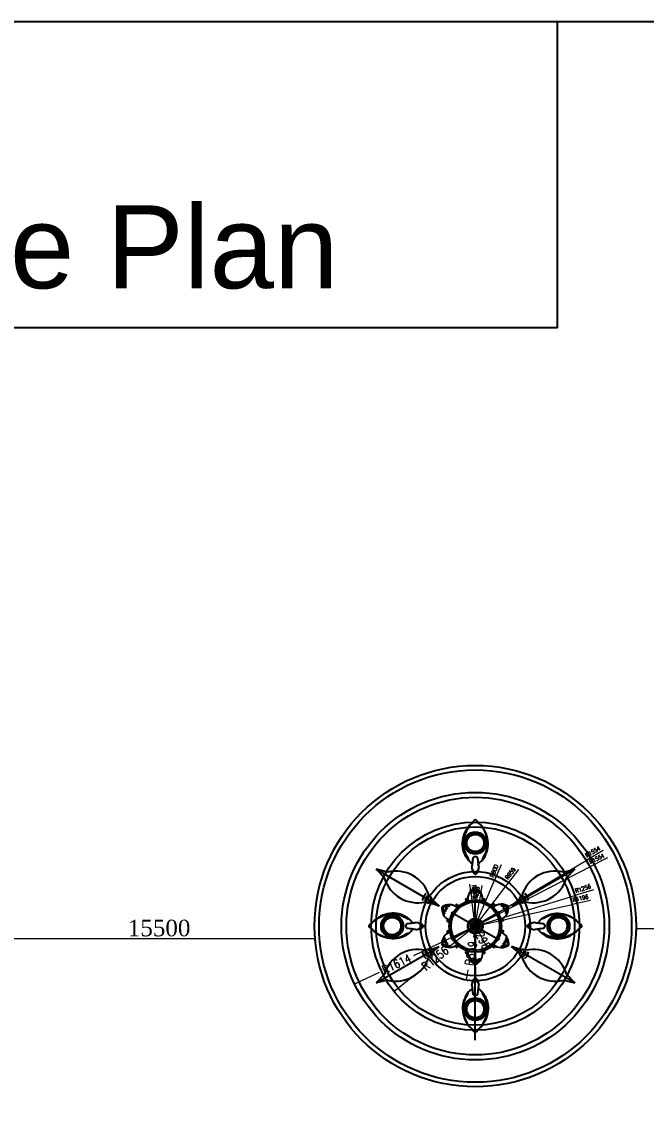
# Model space of a CAD drawing. Header units: millimetres. Extents: x -73920 to 111210, y -48963 to 87920.
# Drawn here: x 59141 to 66673, y -39459 to -26457 of the extents above; entities that cross this region are included whole.
import ezdxf
from ezdxf.lldxf.tags import DXFTag

# ---------------------------------------------------------------- set-up
doc = ezdxf.new("R2010")
doc.units = ezdxf.units.MM
doc.header["$LTSCALE"] = 100
doc.header["$MEASUREMENT"] = 0
doc.linetypes.add('DOT2', pattern=[0.125, 0, -0.125])
doc.layers.add('9-TEXT', color=7, linetype='Continuous', lineweight=13)
doc.layers.add('A-DIM', color=76, linetype='Continuous', lineweight=0)
for name, color, linetype in [('A-HATCH', 251, 'Continuous'), ('boiler', 255, 'Continuous'), ('LANDSCAPE', 41, 'Continuous'), ('water', 150, 'DOT2')]:
    doc.layers.add(name, color=color, linetype=linetype)
doc.styles.add('50', font='arial.ttf', dxfattribs={"height": 150})
doc.styles.add('BOLDTEXT4', font='times.ttf')
doc.styles.add('DIM25', font='simplex.shx', dxfattribs={"width": 0.85, "height": 50})
doc.styles.add('DIM50', font='simplex.shx', dxfattribs={"width": 0.85, "height": 100})
tags = doc.linetypes.add('DASHED2', pattern=[0.375, 0.25, -0.125]).pattern_tags.tags
tags[6:7] = [DXFTag(74, 4), DXFTag(75, 0), DXFTag(340, '0'), DXFTag(46, 1.0), DXFTag(50, 0.0), DXFTag(44, 0.0), DXFTag(45, 0.0)]
tags[4:5] = [DXFTag(74, 4), DXFTag(75, 0), DXFTag(340, '0'), DXFTag(46, 1.0), DXFTag(50, 0.0), DXFTag(44, 0.0), DXFTag(45, 0.0)]
doc.dimstyles.new('DIM25', dxfattribs={"dimtxt": 500, "dimasz": 1, "dimexe": 25, "dimexo": 20, "dimgap": 25, "dimtad": 1, "dimdec": 0, "dimzin": 0, "dimdsep": 46, "dimtxsty": 'DIM25', "dimblk": 'Tick', "dimcen": 0.09, "dimdle": 25, "dimclrd": 256, "dimclre": 256, "dimclrt": 1, "dimadec": 0, "dimazin": 0, "dimtfac": 1, "dimtdec": 0, "dimtix": 1, "dimtmove": 2, "dimatfit": 3, "dimldrblk": 'Tick', "dimfxl": 1, "dimtolj": 1, "dimtzin": 0, "dimlwd": 5, "dimarcsym": 0})
doc.dimstyles.new('DIM50', dxfattribs={"dimtxt": 50, "dimasz": 2, "dimexe": 25, "dimexo": 20, "dimgap": 50, "dimtad": 1, "dimdec": 0, "dimzin": 0, "dimdsep": 46, "dimtxsty": 'DIM50', "dimblk": 'Tick', "dimcen": 0.09, "dimdle": 25, "dimclrd": 256, "dimclre": 256, "dimclrt": 1, "dimadec": 0, "dimazin": 0, "dimtfac": 1, "dimtdec": 0, "dimtix": 1, "dimtmove": 2, "dimatfit": 3, "dimldrblk": 'Tick', "dimfxl": 1, "dimtolj": 1, "dimtzin": 0, "dimlwd": 5, "dimarcsym": 0})

# ---------------------------------------------------------------- blocks, each defined once
blk = doc.blocks.new('Tick')
at = {"const_width": 4}
blk.add_lwpolyline([(-7.1, -7.1), (7.1, 7.1)], dxfattribs=at)
blk = doc.blocks.new('*D530')
at = {"layer": 'A-DIM', "lineweight": 5, "transparency": 16777216}
for p, q in [((64633, -37358), (63866, -37726)), ((63158, -38066), (63455, -37924))]:
    blk.add_line(p, q, dxfattribs=at)
at = {"layer": 'DEFPOINTS', "color": 0, "lineweight": 25, "transparency": 16777216}
for p in [(64611, -37369), (63156, -38067)]:
    blk.add_point(p, dxfattribs=at)
at = {"layer": 'A-DIM', "lineweight": 5, "transparency": 16777216, "xscale": 2, "yscale": 2, "zscale": 2, "rotation": 205.6443982016762}
blk.add_blockref('Tick', (63156, -38067), dxfattribs=at)
at = {"layer": 'A-DIM', "color": 1, "transparency": 16777216, "insert": (63661, -37825), "char_height": 100, "attachment_point": 5, "rotation": 25.6444, "style": 'DIM50'}
blk.add_mtext('\\A1;R1614', dxfattribs=at)
blk = doc.blocks.new('*D531')
at = {"layer": 'A-DIM', "lineweight": 5, "transparency": 16777216}
for p, q in [((64630, -37353), (64308, -37612)), ((63634, -38154), (63946, -37903))]:
    blk.add_line(p, q, dxfattribs=at)
at = {"layer": 'DEFPOINTS', "color": 0, "lineweight": 25, "transparency": 16777216}
for p in [(64611, -37369), (63632, -38156)]:
    blk.add_point(p, dxfattribs=at)
at = {"layer": 'A-DIM', "lineweight": 5, "transparency": 16777216, "xscale": 2, "yscale": 2, "zscale": 2, "rotation": 218.7909745204218}
blk.add_blockref('Tick', (63632, -38156), dxfattribs=at)
at = {"layer": 'A-DIM', "color": 1, "transparency": 16777216, "insert": (64127, -37757), "char_height": 100, "attachment_point": 5, "rotation": 38.791, "style": 'DIM50'}
blk.add_mtext('\\A1;R1256', dxfattribs=at)
blk = doc.blocks.new('*D532')
at = {"layer": 'A-DIM', "lineweight": 5, "transparency": 16777216}
for p, q in [((64615, -37344), (64590, -37501)), ((64506, -38018), (64526, -37895))]:
    blk.add_line(p, q, dxfattribs=at)
at = {"layer": 'DEFPOINTS', "color": 0, "lineweight": 25, "transparency": 16777216}
for p in [(64611, -37369), (64505, -38020)]:
    blk.add_point(p, dxfattribs=at)
at = {"layer": 'A-DIM', "lineweight": 5, "transparency": 16777216, "xscale": 2, "yscale": 2, "zscale": 2, "rotation": 260.7859781665868}
blk.add_blockref('Tick', (64505, -38020), dxfattribs=at)
at = {"layer": 'A-DIM', "color": 1, "transparency": 16777216, "insert": (64558, -37698), "char_height": 100, "attachment_point": 5, "rotation": 80.786, "style": 'DIM50'}
blk.add_mtext('\\A1;R659', dxfattribs=at)
blk = doc.blocks.new('*D533')
at = {"layer": 'A-DIM', "lineweight": 5, "transparency": 16777216}
blk.add_line((64599, -37347), (64753, -37629), dxfattribs=at)
at = {"layer": 'DEFPOINTS', "color": 0, "lineweight": 25, "transparency": 16777216}
for p in [(64611, -37369), (64754, -37631)]:
    blk.add_point(p, dxfattribs=at)
at = {"layer": 'A-DIM', "lineweight": 5, "transparency": 16777216, "xscale": 2, "yscale": 2, "zscale": 2, "rotation": 298.5544709218599}
blk.add_blockref('Tick', (64754, -37631), dxfattribs=at)
at = {"layer": 'A-DIM', "color": 1, "transparency": 16777216, "insert": (64688, -37511), "char_height": 100, "attachment_point": 5, "rotation": 298.5545, "style": 'DIM50'}
blk.add_mtext('\\A1;R298', dxfattribs=at)
blk = doc.blocks.new('*D534')
at = {"layer": 'A-HATCH', "lineweight": 5, "transparency": 16777216}
for p, q in [((64610, -37350), (64609, -37350)), ((64612, -37350), (64613, -37350))]:
    blk.add_line(p, q, dxfattribs=at)
at = {"layer": 'A-HATCH', "lineweight": -2, "transparency": 16777216}
blk.add_line((64611, -37346), (64611, -37325), dxfattribs=at)
blk.add_line((64611, -37346), (64611, -37325), dxfattribs=at)
at = {"layer": 'DEFPOINTS', "color": 0, "lineweight": 25, "transparency": 16777216}
for p in [(64611, -37350), (64611, -37366), (64611, -37366)]:
    blk.add_point(p, dxfattribs=at)
at = {"layer": 'A-HATCH', "lineweight": 5, "transparency": 16777216}
blk.add_blockref('Tick', (64611, -37350), dxfattribs=at)
at = {"layer": 'A-HATCH', "lineweight": 5, "transparency": 16777216, "rotation": 180}
blk.add_blockref('Tick', (64611, -37350), dxfattribs=at)
at = {"layer": 'A-HATCH', "color": 1, "transparency": 16777216, "insert": (64611, -37300), "char_height": 50, "attachment_point": 5, "style": 'DIM25'}
blk.add_mtext('\\A1;0', dxfattribs=at)
blk = doc.blocks.new('*D535')
at = {"layer": 'DEFPOINTS', "color": 0, "linetype": 'ByBlock', "lineweight": 25, "transparency": 16777216}
for p in [(65011, -36845), (64611, -37369)]:
    blk.add_point(p, dxfattribs=at)
at = {"layer": 'water', "linetype": 'ByBlock', "lineweight": 5, "transparency": 16777216}
for p, q in [((65133, -36684), (65011, -36844)), ((64611, -37369), (65011, -36845))]:
    blk.add_line(p, q, dxfattribs=at)
at = {"layer": 'water', "linetype": 'ByBlock', "lineweight": 5, "transparency": 16777216, "rotation": 232.6674385913267}
blk.add_blockref('Tick', (65011, -36845), dxfattribs=at)
at = {"layer": 'water', "color": 1, "linetype": 'ByBlock', "lineweight": 25, "transparency": 16777216, "insert": (65033, -36733), "char_height": 50, "attachment_point": 5, "rotation": 52.6674, "style": 'DIM25'}
blk.add_mtext('\\A1;R659', dxfattribs=at)
blk = doc.blocks.new('*D536')
at = {"layer": 'DEFPOINTS', "color": 0, "linetype": 'ByBlock', "lineweight": 25, "transparency": 16777216}
for p in [(64843, -36816), (64611, -37369)]:
    blk.add_point(p, dxfattribs=at)
at = {"layer": 'water', "linetype": 'ByBlock', "lineweight": 5, "transparency": 16777216}
for p, q in [((64922, -36628), (64843, -36815)), ((64611, -37369), (64843, -36816))]:
    blk.add_line(p, q, dxfattribs=at)
at = {"layer": 'water', "linetype": 'ByBlock', "lineweight": 5, "transparency": 16777216, "rotation": 247.2335997851467}
blk.add_blockref('Tick', (64843, -36816), dxfattribs=at)
at = {"layer": 'water', "color": 1, "linetype": 'ByBlock', "lineweight": 25, "transparency": 16777216, "insert": (64837, -36702), "char_height": 50, "attachment_point": 5, "rotation": 67.2336, "style": 'DIM25'}
blk.add_mtext('\\A1;R600', dxfattribs=at)
blk = doc.blocks.new('*D537')
at = {"layer": 'DEFPOINTS', "color": 0, "linetype": 'ByBlock', "lineweight": 25, "transparency": 16777216}
for p in [(65778, -37107), (64611, -37369)]:
    blk.add_point(p, dxfattribs=at)
at = {"layer": 'water', "linetype": 'ByBlock', "lineweight": 5, "transparency": 16777216}
for p, q in [((64611, -37369), (65778, -37107)), ((65999, -37058), (65779, -37107))]:
    blk.add_line(p, q, dxfattribs=at)
at = {"layer": 'water', "linetype": 'ByBlock', "lineweight": 5, "transparency": 16777216, "rotation": 192.6403842449933}
blk.add_blockref('Tick', (65778, -37107), dxfattribs=at)
at = {"layer": 'water', "color": 1, "linetype": 'ByBlock', "lineweight": 25, "transparency": 16777216, "insert": (65878, -37033), "char_height": 50, "attachment_point": 5, "rotation": 12.6404, "style": 'DIM25'}
blk.add_mtext('\\A1;R1196', dxfattribs=at)
blk = doc.blocks.new('*D538')
at = {"layer": 'DEFPOINTS', "color": 0, "linetype": 'ByBlock', "lineweight": 25, "transparency": 16777216}
for p in [(65811, -36998), (64611, -37369)]:
    blk.add_point(p, dxfattribs=at)
at = {"layer": 'water', "linetype": 'ByBlock', "lineweight": 5, "transparency": 16777216}
for p, q in [((64611, -37369), (65811, -36998)), ((66034, -36929), (65812, -36998))]:
    blk.add_line(p, q, dxfattribs=at)
at = {"layer": 'water', "linetype": 'ByBlock', "lineweight": 5, "transparency": 16777216, "rotation": 197.1788434607126}
blk.add_blockref('Tick', (65811, -36998), dxfattribs=at)
at = {"layer": 'water', "color": 1, "linetype": 'ByBlock', "lineweight": 25, "transparency": 16777216, "insert": (65909, -36915), "char_height": 50, "attachment_point": 5, "rotation": 17.1788, "style": 'DIM25'}
blk.add_mtext('\\A1;R1256', dxfattribs=at)
blk = doc.blocks.new('*D539')
at = {"layer": 'DEFPOINTS', "color": 0, "linetype": 'ByBlock', "lineweight": 25, "transparency": 16777216}
for p in [(65991, -36655), (64611, -37369)]:
    blk.add_point(p, dxfattribs=at)
at = {"layer": 'water', "linetype": 'ByBlock', "lineweight": 5, "transparency": 16777216}
for p, q in [((64611, -37369), (65991, -36655)), ((66203, -36546), (65992, -36655))]:
    blk.add_line(p, q, dxfattribs=at)
at = {"layer": 'water', "linetype": 'ByBlock', "lineweight": 5, "transparency": 16777216, "rotation": 207.3355566518461}
blk.add_blockref('Tick', (65991, -36655), dxfattribs=at)
at = {"layer": 'water', "color": 1, "linetype": 'ByBlock', "lineweight": 25, "transparency": 16777216, "insert": (66075, -36556), "char_height": 50, "attachment_point": 5, "rotation": 27.3356, "style": 'DIM25'}
blk.add_mtext('\\A1;R1554', dxfattribs=at)
blk = doc.blocks.new('*D540')
at = {"layer": 'DEFPOINTS', "color": 0, "linetype": 'ByBlock', "lineweight": 25, "transparency": 16777216}
for p in [(65948, -36577), (64611, -37369)]:
    blk.add_point(p, dxfattribs=at)
at = {"layer": 'water', "linetype": 'ByBlock', "lineweight": 5, "transparency": 16777216}
for p, q in [((66153, -36456), (65949, -36577)), ((64611, -37369), (65948, -36577))]:
    blk.add_line(p, q, dxfattribs=at)
at = {"layer": 'water', "linetype": 'ByBlock', "lineweight": 5, "transparency": 16777216, "rotation": 210.6283565757751}
blk.add_blockref('Tick', (65948, -36577), dxfattribs=at)
at = {"layer": 'water', "color": 1, "linetype": 'ByBlock', "lineweight": 25, "transparency": 16777216, "insert": (66026, -36473), "char_height": 50, "attachment_point": 5, "rotation": 30.6284, "style": 'DIM25'}
blk.add_mtext('\\A1;R1554', dxfattribs=at)
blk = doc.blocks.new('*D541')
at = {"layer": 'DEFPOINTS', "color": 0, "linetype": 'ByBlock', "lineweight": 25, "transparency": 16777216}
for p in [(64657, -37079), (64611, -37368)]:
    blk.add_point(p, dxfattribs=at)
at = {"layer": 'water', "linetype": 'ByBlock', "lineweight": 5, "transparency": 16777216}
for p, q in [((64690, -36878), (64657, -37078)), ((64611, -37368), (64657, -37079))]:
    blk.add_line(p, q, dxfattribs=at)
at = {"layer": 'water', "linetype": 'ByBlock', "lineweight": 5, "transparency": 16777216, "rotation": 260.8528147953815}
blk.add_blockref('Tick', (64657, -37079), dxfattribs=at)
at = {"layer": 'water', "color": 1, "linetype": 'ByBlock', "lineweight": 25, "transparency": 16777216, "insert": (64624, -36970), "char_height": 50, "attachment_point": 5, "rotation": 80.8528, "style": 'DIM25'}
blk.add_mtext('\\A1;R293', dxfattribs=at)
blk = doc.blocks.new('*D542')
at = {"layer": 'DEFPOINTS', "color": 0, "linetype": 'ByBlock', "lineweight": 25, "transparency": 16777216}
for p in [(64567, -37057), (64611, -37369)]:
    blk.add_point(p, dxfattribs=at)
at = {"layer": 'water', "linetype": 'ByBlock', "lineweight": 5, "transparency": 16777216}
for p, q in [((64540, -36863), (64567, -37056)), ((64611, -37369), (64567, -37057))]:
    blk.add_line(p, q, dxfattribs=at)
at = {"layer": 'water', "linetype": 'ByBlock', "lineweight": 5, "transparency": 16777216, "rotation": 278.0254930584726}
blk.add_blockref('Tick', (64567, -37057), dxfattribs=at)
at = {"layer": 'water', "color": 1, "linetype": 'ByBlock', "lineweight": 25, "transparency": 16777216, "insert": (64603, -36952), "char_height": 50, "attachment_point": 5, "rotation": 278.0255, "style": 'DIM25'}
blk.add_mtext('\\A1;R315', dxfattribs=at)
blk = doc.blocks.new('*D611')
at = {"layer": '9-TEXT', "linetype": 'ByBlock', "lineweight": -2, "transparency": 16777216}
for p, q in [((58920, -37500), (58920, -37495)), ((62678, -37530), (62678, -37545))]:
    blk.add_line(p, q, dxfattribs=at)
at = {"layer": '9-TEXT', "linetype": 'ByBlock', "lineweight": 5, "transparency": 16777216}
blk.add_line((58921, -37520), (62677, -37520), dxfattribs=at)
at = {"layer": 'DEFPOINTS', "color": 0, "linetype": 'ByBlock', "lineweight": 25, "transparency": 16777216}
for p in [(58920, -37520), (62678, -37510), (62678, -37520)]:
    blk.add_point(p, dxfattribs=at)
at = {"layer": '9-TEXT', "linetype": 'ByBlock', "lineweight": 5, "transparency": 16777216, "rotation": 180}
blk.add_blockref('Tick', (58920, -37520), dxfattribs=at)
at = {"layer": '9-TEXT', "linetype": 'ByBlock', "lineweight": 5, "transparency": 16777216}
blk.add_blockref('Tick', (62678, -37520), dxfattribs=at)
at = {"layer": '9-TEXT', "color": 1, "linetype": 'ByBlock', "lineweight": 25, "transparency": 16777216, "insert": (60799, -37393), "char_height": 500, "attachment_point": 5, "style": 'BOLDTEXT4'}
blk.add_mtext('\\A1;{\\H0.4x;\\C7;15500}', dxfattribs=at)
blk = doc.blocks.new('*D612')
at = {"layer": 'boiler', "linetype": 'ByBlock', "lineweight": -2, "transparency": 16777216}
for p, q in [((66549, -37417), (66549, -37422)), ((67652, -37417), (67652, -37422))]:
    blk.add_line(p, q, dxfattribs=at)
at = {"layer": 'boiler', "linetype": 'ByBlock', "lineweight": 5, "transparency": 16777216}
blk.add_line((66550, -37397), (67651, -37397), dxfattribs=at)
at = {"layer": 'DEFPOINTS', "color": 0, "linetype": 'ByBlock', "lineweight": 25, "transparency": 16777216}
for p in [(66549, -37397), (67652, -37397), (67652, -37397)]:
    blk.add_point(p, dxfattribs=at)
at = {"layer": 'boiler', "linetype": 'ByBlock', "lineweight": 5, "transparency": 16777216, "rotation": 180}
blk.add_blockref('Tick', (66549, -37397), dxfattribs=at)
at = {"layer": 'boiler', "linetype": 'ByBlock', "lineweight": 5, "transparency": 16777216}
blk.add_blockref('Tick', (67652, -37397), dxfattribs=at)
at = {"layer": 'boiler', "color": 1, "linetype": 'ByBlock', "lineweight": 25, "transparency": 16777216, "insert": (67101, -37321), "char_height": 500, "attachment_point": 5, "style": 'BOLDTEXT4'}
blk.add_mtext('\\A1;{\\fTimes New Roman|b1|i0|c0|p18;\\H0.2x;\\C0;3000}', dxfattribs=at)

msp = doc.modelspace()

# ---------------------------------------------------------------- linework, layer by layer
at = {"layer": 'LANDSCAPE', "color": 2}
for points in [[(64541.55212689, -36152.42896927, -0.0201695103), (64571.57023293, -36126.23965935, -0.1219330854), (64611.02947609, -36082.95162007, -0.1219330854), (64650.48871925, -36126.23965935, -0.0201695103), (64680.50682529, -36152.42896927)], [(64576.43545283, -36625.61024519, -0.0395976592), (64566.78513516, -36611.45842419, 0.0811891049), (64549.51746583, -36592.08593836, -0.0685083897), (64523.99451318, -36569.75415538)], [(64645.62349935, -36625.61024519, 0.0395976592), (64655.27381702, -36611.45842419, -0.0811891049), (64672.54148635, -36592.08593836, 0.0685083897), (64698.064439, -36569.75415538)], [(64644.81380829, -36687.99473073, -0.185126871), (64637.19844577, -36713.68861284, 0.0035752934), (64618.4751789, -36740.10008424, -0.2144218854), (64611.02947609, -36745.20570609, -0.2144218854), (64603.58377328, -36740.10008424, 0.0035752934), (64584.86050641, -36713.68861284, -0.185126871), (64577.24514389, -36687.99473073, -5.4017009762)], [(63395.33372563, -37298.16937331, 0.0201695103), (63369.14441571, -37328.18747935, 0.1219330854), (63325.85637643, -37367.64672251, 0.1219330854), (63369.14441571, -37407.10596567, 0.0201695103), (63395.33372563, -37437.1240717)], [(63868.51500155, -37333.05269925, 0.0395976592), (63854.36318055, -37323.40238158, -0.0811891049), (63834.99069472, -37306.13471225, 0.0685083897), (63812.65891174, -37280.6117596)], [(65353.72905488, -37333.05269925, -0.0395976592), (65367.88087588, -37323.40238158, 0.0811891049), (65387.25336171, -37306.13471224, -0.0685083897), (65409.58514469, -37280.6117596)], [(65826.91033081, -37437.1240717, 0.0201695103), (65853.09964072, -37407.10596567, 0.1219330854), (65896.38768, -37367.64672251, 0.1219330854), (65853.09964072, -37328.18747935, 0.0201695103), (65826.91033081, -37298.16937331)], [(63868.51500155, -37402.24074576, -0.0395976592), (63854.36318055, -37411.89106344, 0.0811891049), (63834.99069472, -37429.15873277, -0.0685083897), (63812.65891174, -37454.68168541)], [(63930.89948709, -37401.43105471, 0.185126871), (63956.5933692, -37393.81569218, -0.0035752934), (63983.0048406, -37375.09242532, 0.2144218854), (63988.11046245, -37367.64672251, 0.2144218854), (63983.0048406, -37360.2010197, -0.0035752934), (63956.5933692, -37341.47775283, 0.185126871), (63930.89948709, -37333.8623903, 5.4017009762)], [(65291.34456934, -37333.8623903, 0.185126871), (65265.65068723, -37341.47775283, -0.0035752934), (65239.23921584, -37360.2010197, 0.2144218854), (65234.13359398, -37367.64672251, 0.2144218854), (65239.23921584, -37375.09242532, -0.0035752934), (65265.65068723, -37393.81569218, 0.185126871), (65291.34456934, -37401.43105471, 5.4017009762)], [(65353.72905488, -37402.24074576, 0.0395976592), (65367.88087588, -37411.89106344, -0.0811891049), (65387.25336171, -37429.15873277, 0.0685083897), (65409.58514469, -37454.68168541)], [(64577.24514389, -38048.43981298, -0.185126871), (64584.86050641, -38022.74593087, 0.0035752934), (64603.58377328, -37996.33445947, -0.2144218854), (64611.02947609, -37991.22883762, -0.2144218854), (64618.4751789, -37996.33445947, 0.0035752934), (64637.19844576, -38022.74593087, -0.185126871), (64644.81380829, -38048.43981298, -5.4017009762)], [(64576.43545283, -38110.82429852, 0.0395976592), (64566.78513516, -38124.97611952, -0.0811891049), (64549.51746583, -38144.34860535, 0.0685083897), (64523.99451318, -38166.68038833)], [(64645.62349935, -38110.82429852, -0.0395976592), (64655.27381702, -38124.97611952, 0.0811891049), (64672.54148635, -38144.34860535, -0.0685083897), (64698.064439, -38166.68038833)], [(64680.50682529, -38584.00557444, -0.0201695103), (64650.48871925, -38610.19488436, -0.1219330854), (64611.02947609, -38653.48292364, -0.1219330854), (64571.57023293, -38610.19488436, -0.0201695103), (64541.55212689, -38584.00557444)]]:
    msp.add_lwpolyline(points, format="xyb", dxfattribs=at)
for points in [[(64521.05767356, -36546.81496226, -0.3000973777), (64523.99451318, -36569.75415538, -0.1714828018), (64457.06410155, -36365.94582295, -0.167497846), (64541.55212689, -36152.42896927, 0.1393807645), (64465.77959876, -36365.94582295, 0.1371064545)], [(64701.00127862, -36546.81496226, 0.3000973777), (64698.064439, -36569.75415538, 0.1714828018), (64764.99485063, -36365.94582295, 0.167497846), (64680.50682529, -36152.42896927, -0.1393807645), (64756.27935342, -36365.94582295, -0.1371064545)], [(64570.07433997, -36654.19398616, -0.1275619677), (64575.2363734, -36634.28979127, 0.0149059097), (64584.18464907, -36553.78336896, -1), (64637.87430311, -36553.78336896, 0.0149059097), (64646.82257878, -36634.28979127, -0.1275619677), (64651.98461221, -36654.19398616, -0.1899156137), (64633.73539091, -36704.74237996, -0.1942838663), (64611.02947609, -36716.04481484, -0.1942838663), (64588.32356127, -36704.74237996, -0.1899156137)], [(63789.71971862, -37277.67491998, 0.3000973777), (63812.65891174, -37280.6117596, 0.1714828018), (63608.85057931, -37213.68134796, 0.167497846), (63395.33372563, -37298.16937331, -0.1393807645), (63608.85057931, -37222.39684518, -0.1371064545)], [(65432.52433781, -37277.67491998, -0.3000973777), (65409.5851447, -37280.6117596, -0.1714828018), (65613.39347712, -37213.68134796, -0.167497846), (65826.91033081, -37298.16937331, 0.1393807645), (65613.39347712, -37222.39684518, 0.1371064545)], [(63789.71971862, -37457.61852503, -0.3000973777), (63812.65891174, -37454.68168541, -0.1714828018), (63608.85057931, -37521.61209705, -0.167497846), (63395.33372563, -37437.1240717, 0.1393807645), (63608.85057931, -37512.89659983, 0.1371064545)], [(63897.09874252, -37326.69158639, 0.1275619677), (63877.19454764, -37331.85361982, -0.0149059097), (63796.68812532, -37340.80189549, 1), (63796.68812532, -37394.49154953, -0.0149059097), (63877.19454764, -37403.4398252, 0.1275619677), (63897.09874252, -37408.60185862, 0.1899156137), (63947.64713632, -37390.35263733, 0.1942838663), (63958.9495712, -37367.64672251, 0.1942838663), (63947.64713632, -37344.94080769, 0.1899156137)], [(65325.14531392, -37408.60185862, 0.1275619677), (65345.0495088, -37403.4398252, -0.0149059097), (65425.55593111, -37394.49154953, 1), (65425.55593111, -37340.80189549, -0.0149059097), (65345.0495088, -37331.85361981, 0.1275619677), (65325.14531392, -37326.69158639, 0.1899156137), (65274.59692012, -37344.94080769, 0.1942838663), (65263.29448523, -37367.64672251, 0.1942838663), (65274.59692012, -37390.35263733, 0.1899156137)], [(65432.52433781, -37457.61852503, 0.3000973777), (65409.5851447, -37454.68168541, 0.1714828018), (65613.39347712, -37521.61209705, 0.167497846), (65826.91033081, -37437.1240717, -0.1393807645), (65613.39347712, -37512.89659983, -0.1371064545)], [(64651.98461221, -38082.24055755, -0.1275619677), (64646.82257878, -38102.14475244, 0.0149059097), (64637.87430311, -38182.65117475, -1), (64584.18464907, -38182.65117475, 0.0149059097), (64575.2363734, -38102.14475244, -0.1275619677), (64570.07433997, -38082.24055755, -0.1899156137), (64588.32356127, -38031.69216375, -0.1942838663), (64611.02947609, -38020.38972887, -0.1942838663), (64633.73539091, -38031.69216375, -0.1899156137)], [(64521.05767356, -38189.61958145, 0.3000973777), (64523.99451318, -38166.68038833, 0.1714828018), (64457.06410155, -38370.48872076, 0.167497846), (64541.55212689, -38584.00557444, -0.1393807645), (64465.77959876, -38370.48872076, -0.1371064545)], [(64701.00127862, -38189.61958145, -0.3000973777), (64698.064439, -38166.68038833, -0.1714828018), (64764.99485063, -38370.48872076, -0.167497846), (64680.50682529, -38584.00557444, 0.1393807645), (64756.27935342, -38370.48872076, 0.1371064545)]]:
    msp.add_lwpolyline(points, format="xyb", close=True, dxfattribs=at)
for centre, radius in [((64610.93535878, -37368.79746998), 1938.17489926), ((64610.93533015, -37368.26148113), 1883.97121402), ((64610.93535878, -37368.79746998), 1613.73695323), ((64610.93535878, -37368.79746998), 1554.08178208), ((64610.93607587, -37368.79878771), 1255.80592631), ((64610.93607587, -37368.79878771), 1196.15075516), ((64611.02947609, -36365.94582295), 134.2241351), ((64611.02947609, -36365.94582295), 119.31034231), ((64611.02947609, -36365.94582295), 104.39654952), ((64601.14378529, -36720.86618205), 2.13760804), ((64620.91516689, -36720.86618205), 2.13760804), ((63608.85057931, -37367.64672251), 134.2241351), ((63608.85057931, -37367.64672251), 119.31034231), ((63608.85057931, -37367.64672251), 104.39654952), ((65613.39347712, -37367.64672251), 134.2241351), ((65613.39347712, -37367.64672251), 119.31034231), ((65613.39347712, -37367.64672251), 104.39654952), ((63963.77093841, -37357.76103171), 2.13760804), ((63963.77093841, -37377.53241331), 2.13760804), ((64610.93535878, -37368.79746998), 21.76493011), ((65258.47311802, -37357.76103171), 2.13760804), ((65258.47311802, -37377.5324133), 2.13760804), ((64601.14378529, -38015.56836166), 2.13760804), ((64620.91516689, -38015.56836166), 2.13760804), ((64611.02947609, -38370.48872076), 134.2241351), ((64611.02947609, -38370.48872076), 119.31034231), ((64611.02947609, -38370.48872076), 104.39654952)]:
    msp.add_circle(centre, radius, dxfattribs=at)
at = {"layer": 'water', "color": 0, "linetype": 'ByBlock', "lineweight": 25}
for q in [(65601.09219612, -26457.48025267), (51724.39125738, -30149.96655851)]:
    msp.add_line((65601.09219612, -30149.96655851), q, dxfattribs=at)
at = {"layer": 'water', "color": 2, "linetype": 'ByBlock', "lineweight": 25}
for p, q in [((63550.95271631, -36715.9068381), (63414.14860859, -36682.37784864)), ((63511.58761908, -36784.08918654), (63414.14860859, -36682.37784864)), ((63414.14860859, -36682.37784864), (64176.22092985, -37122.36050846)), ((65810.11014665, -36682.37784864), (65048.0378254, -37122.36050846)), ((65673.30603894, -36715.9068381), (65810.11014665, -36682.37784864)), ((65712.67113617, -36784.08918654), (65810.11014665, -36682.37784864)), ((64085.64907579, -37044.37614718), (64067.26341528, -37059.56256846)), ((64085.64907579, -37044.37614718), (64176.22092985, -37122.36050846)), ((65138.60967946, -37044.37614718), (65048.0378254, -37122.36050846)), ((65138.60967946, -37044.37614718), (65156.99533996, -37059.56256846)), ((64067.26341528, -37059.56256846), (64063.39856485, -37082.91516262)), ((64063.39856485, -37082.91516262), (64176.22092985, -37122.36050846)), ((65160.8601904, -37082.91516262), (65048.0378254, -37122.36050846)), ((65156.99533996, -37059.56256846), (65160.8601904, -37082.91516262)), ((64610.93533015, -38745.43521171), (64610.93533015, -37368.26148113)), ((63414.14860859, -38054.47007586), (64176.22092985, -37614.48741604)), ((64063.39856485, -37653.93276188), (64176.22092985, -37614.48741604)), ((64067.26341528, -37677.28535604), (64063.39856485, -37653.93276188)), ((64085.64907579, -37692.47177732), (64067.26341528, -37677.28535604)), ((64085.64907579, -37692.47177732), (64176.22092985, -37614.48741604)), ((65138.60967946, -37692.47177732), (65048.0378254, -37614.48741604)), ((65160.8601904, -37653.93276188), (65048.0378254, -37614.48741604)), ((65810.11014665, -38054.47007586), (65048.0378254, -37614.48741604)), ((65138.60967946, -37692.47177732), (65156.99533996, -37677.28535604)), ((65156.99533996, -37677.28535604), (65160.8601904, -37653.93276188)), ((63511.58761908, -37952.75873796), (63414.14860859, -38054.47007586)), ((64610.93533015, -37865.46989207), (64610.93533015, -38050.44642571)), ((65712.67113617, -37952.75873796), (65810.11014665, -38054.47007586)), ((63550.95271631, -38020.9410864), (63414.14860859, -38054.47007586)), ((65673.30603894, -38020.9410864), (65810.11014665, -38054.47007586))]:
    msp.add_line(p, q, dxfattribs=at)
at = {"layer": 'water', "color": 2, "linetype": 'ByBlock'}
for p, q in [((64494.35449843, -37043.65269093), (64499.75637279, -37073.46032466)), ((64518.86263717, -37039.25202329), (64497.6969355, -37039.42335974)), ((64608.75422787, -37036.19145696), (64606.28065016, -37036.21148058)), ((64606.28065016, -37036.21148058), (64607.24401162, -37052.48604958)), ((64608.75422787, -37036.19145696), (64611.22780558, -37036.17143334)), ((64611.22780558, -37036.17143334), (64610.52803851, -37052.45946537)), ((64698.68358566, -37037.79637196), (64719.84928733, -37037.62503551)), ((64723.2597548, -37041.79970192), (64718.34114257, -37071.69088003)), ((64368.66950053, -37128.87938717), (64379.07181231, -37110.44550009)), ((64384.39089326, -37109.56999695), (64407.8515905, -37128.73431172)), ((64610.93699243, -37367.26477528), (64610.93533015, -37074.24704516)), ((64832.36470666, -37105.16172217), (64809.28568799, -37124.78400982)), ((64848.46304525, -37124.15799115), (64837.69998663, -37105.93238135)), ((64280.29286176, -37285.49120715), (64269.89054999, -37303.92509423)), ((64271.89077955, -37308.93091181), (64300.42368846, -37319.10678446)), ((64322.44952263, -37206.03882462), (64321.23383288, -37208.19314263)), ((64321.23383288, -37208.19314263), (64335.82242772, -37215.47068082)), ((64322.44952263, -37206.03882462), (64323.66521238, -37203.88450662)), ((64323.66521238, -37203.88450662), (64337.43642909, -37212.61051669)), ((64610.93533015, -37368.79764643), (64356.39453706, -37224.62315469)), ((64610.93469442, -37368.79800397), (64862.73839353, -37219.57160996)), ((64894.93464723, -37198.26294445), (64881.33781686, -37207.25826909)), ((64897.45034572, -37202.52289887), (64883.00779097, -37210.08611734)), ((64896.19249648, -37200.39292166), (64894.93464723, -37198.26294445)), ((64896.19249648, -37200.39292166), (64897.45034572, -37202.52289887)), ((64948.7662666, -37302.27013601), (64920.43913455, -37313.00553842)), ((64939.9045405, -37279.00031541), (64950.66759912, -37297.22592521)), ((64283.87824173, -37449.05630964), (64273.47592995, -37430.62242256)), ((64275.47615951, -37425.61660498), (64304.00906843, -37415.44073233)), ((64610.93533015, -37368.79764643), (64355.22713199, -37512.60637656)), ((64610.93469442, -37368.79800397), (64864.1740803, -37512.4702425)), ((64610.93533015, -37367.26493815), (64610.93533015, -37832.46804269)), ((64610.93533015, -37367.26493815), (64610.93533015, -37832.46804269)), ((64949.38945958, -37428.93233795), (64920.95806262, -37418.4761942)), ((64940.7571375, -37452.28823133), (64951.34033507, -37433.95759543)), ((64324.81921285, -37526.35437416), (64339.40780768, -37519.07683597)), ((64326.03490259, -37528.50869217), (64324.81921285, -37526.35437416)), ((64326.03490259, -37528.50869217), (64327.25059234, -37530.66301017)), ((64327.25059234, -37530.66301017), (64341.02180905, -37521.9370001)), ((64896.58387695, -37533.46419712), (64882.89919088, -37524.60310077)), ((64899.05753571, -37529.17969448), (64884.54125812, -37521.75895688)), ((64897.82070633, -37531.3219458), (64896.58387695, -37533.46419712)), ((64897.82070633, -37531.3219458), (64899.05753571, -37529.17969448)), ((64372.25488049, -37605.66812962), (64382.65719227, -37624.1020167)), ((64387.97627323, -37624.97751984), (64411.43697046, -37605.81320507)), ((64495.98169299, -37691.81012488), (64501.14210536, -37661.95974097)), ((64496.97621109, -37691.81012488), (64502.13662346, -37661.95974097)), ((64520.52465103, -37696.01226135), (64499.35825589, -37696.01226135)), ((64521.51916913, -37696.01226135), (64500.35277399, -37696.01226135)), ((64607.96441235, -37698.34507845), (64608.79600387, -37682.06324449)), ((64610.43807111, -37698.34507845), (64607.96441235, -37698.34507845)), ((64608.95893045, -37698.34507845), (64609.79052196, -37682.06324449)), ((64611.4325892, -37698.34507845), (64608.95893045, -37698.34507845)), ((64610.43807111, -37698.34507845), (64612.91172986, -37698.34507845)), ((64611.4325892, -37698.34507845), (64613.90624796, -37698.34507845)), ((64612.91172986, -37698.34507845), (64612.08013835, -37682.06324449)), ((64613.90624796, -37698.34507845), (64613.07465644, -37682.06324449)), ((64700.35149118, -37696.01226135), (64721.51788632, -37696.01226135)), ((64701.34600927, -37696.01226135), (64722.51240442, -37696.01226135)), ((64724.89444922, -37691.81012488), (64719.73403685, -37661.95974097)), ((64725.88896731, -37691.81012488), (64720.72855495, -37661.95974097)), ((64834.93308147, -37627.17660009), (64811.66209687, -37607.78235993)), ((64850.84371743, -37608.02284318), (64840.26051986, -37626.35347908))]:
    msp.add_line(p, q, dxfattribs=at)
at = {"layer": 'water', "color": 0, "linetype": 'ByBlock', "lineweight": 25}
msp.add_lwpolyline([(51724.39125738, -26457.48025267), (84785.60874262, -26457.48025267), (84785.60874262, -48890.59794062), (51724.39125738, -48890.59794062)], close=True, dxfattribs=at)
at = {"layer": 'water', "color": 2, "linetype": 'DASHED2', "ltscale": 0.5}
for radius in [659.25421478, 599.59904362]:
    msp.add_circle((64610.93535878, -37368.79746998), radius, dxfattribs=at)
at = {"layer": 'water', "color": 2, "linetype": 'ByBlock', "lineweight": 25}
for centre, radius in [((64078.39702035, -37037.76158049), 3.1983296), ((64078.39702035, -37037.76158049), 1.56426079), ((65145.8617349, -37037.76158049), 3.1983296), ((65145.8617349, -37037.76158049), 1.56426079), ((64054.04415434, -37079.94198172), 3.1983296), ((64054.04415434, -37079.94198172), 1.56426079), ((65170.21460091, -37079.94198172), 3.1983296), ((65170.21460091, -37079.94198172), 1.56426079), ((64054.04415434, -37656.90594277), 3.1983296), ((64054.04415434, -37656.90594277), 1.56426079), ((64078.39702035, -37699.08634401), 3.1983296), ((64078.39702035, -37699.08634401), 1.56426079), ((65145.8617349, -37699.08634401), 3.1983296), ((65145.8617349, -37699.08634401), 1.56426079), ((65170.21460091, -37656.90594277), 3.1983296), ((65170.21460091, -37656.90594277), 1.56426079)]:
    msp.add_circle(centre, radius, dxfattribs=at)
at = {"layer": 'water', "color": 2, "linetype": 'ByBlock'}
for centre, radius in [((64610.93535878, -37368.79746998), 314.81339327), ((64557.34583344, -36966.35533023), 6.35409242), ((64558.62995422, -36967.44763479), 4.17106741), ((64659.02531186, -36965.53223442), 6.35409242), ((64657.75904263, -36966.6451844), 4.17106741), ((64286.25479137, -37127.23622922), 6.35409242), ((64286.5883844, -37128.88874581), 4.17106741), ((64610.73210061, -37368.42396225), 293.02066075), ((64930.82945894, -37120.8933088), 6.35409242), ((64930.52845045, -37122.55207017), 4.17106741), ((64236.28235707, -37215.79214166), 6.35409242), ((64237.8693908, -37215.22344196), 4.17106741), ((64611.12482101, -37367.26493815), 92.1416772), ((64611.12482101, -37367.26493815), 82.73700697), ((64611.12482101, -37367.26493815), 55.50661733), ((64982.53491161, -37208.44866261), 6.35409242), ((64980.93699374, -37207.91130435), 4.17106741), ((64611.12482101, -37367.26493815), 43.98809294), ((64611.12482101, -37367.26493815), 14.24091667), ((64611.12482101, -37367.26493815), 14.24091667), ((64611.12482101, -37367.26493815), 14.24091667), ((64611.12482101, -37367.26493815), 11.0231586), ((64239.86773703, -37518.75537513), 6.35409242), ((64241.45477077, -37519.32407483), 4.17106741), ((64984.07967282, -37522.41698569), 6.35409242), ((64982.48711991, -37522.97004144), 4.17106741), ((64289.84017133, -37607.31128757), 6.35409242), ((64290.17376436, -37605.65877098), 4.17106741), ((64933.2382679, -37610.47688214), 6.35409242), ((64932.92095178, -37608.82116299), 4.17106741), ((64559.59666618, -37768.59505468), 6.35409242), ((64560.59118428, -37768.59505468), 6.35409242), ((64560.87190297, -37767.49239128), 4.17106741), ((64561.86642106, -37767.49239128), 4.17106741), ((64661.27947603, -37768.59505468), 6.35409242), ((64660.00423924, -37767.49239128), 4.17106741), ((64662.27399412, -37768.59505468), 6.35409242), ((64660.99875734, -37767.49239128), 4.17106741)]:
    msp.add_circle(centre, radius, dxfattribs=at)
at = {"layer": 'water', "color": 2, "linetype": 'ByBlock', "lineweight": 25}
for centre, radius, start, end in [((63917.72525135, -36663.5416922), 423.65017968, 196.5316464822, 282.5123879159), ((63649.62433998, -37127.90609225), 423.65017968, 17.4876120841, 103.4683535188), ((65574.63441526, -37127.90609225), 423.65017968, 76.5316464812, 162.5123879159), ((65306.53350389, -36663.5416922), 423.65017968, 257.4876120841, 343.4683535178), ((64051.54684993, -37059.34515806), 78.12357215, 144.2963648536, 179.9267059862), ((64059.31099562, -37045.89726326), 78.12357215, 120.0732940125, 155.7036351438), ((64033.38072104, -37051.79828154), 27.96280364, 128.3611452924, 223.3598357298), ((64043.69214438, -37033.93837241), 27.96280364, 76.6401642693, 171.638854707), ((64046.65888573, -37045.53610942), 39.00744074, 1.704052836, 85.334272691), ((65177.59986952, -37045.53610942), 39.00744074, 94.665727309, 178.295947164), ((65180.56661086, -37033.93837241), 27.96280364, 8.361145293, 103.3598357307), ((65164.94775963, -37045.89726326), 78.12357215, 24.2963648562, 59.9267059875), ((65190.87803421, -37051.79828154), 27.96280364, 316.6401642702, 51.6388547076), ((65172.71190531, -37059.34515806), 78.12357215, 0.0732940138, 35.7036351464), ((64044.90802659, -37048.56868641), 39.00744074, 214.6657273104, 298.2959471616), ((65179.35072865, -37048.56868641), 39.00744074, 241.7040528384, 325.3342726896), ((63917.72525135, -38073.3062323), 423.65017968, 77.4876120841, 163.4683535178), ((64051.54684993, -37677.50276644), 78.12357215, 180.0732940138, 215.7036351464), ((64033.38072104, -37685.04964295), 27.96280364, 136.6401642702, 231.6388547076), ((64044.90802659, -37688.27923809), 39.00744074, 61.7040528384, 145.3342726896), ((64046.65888573, -37691.31181507), 39.00744074, 274.6657273111, 358.295947164), ((65177.59986952, -37691.31181507), 39.00744074, 181.704052836, 265.334272691), ((65179.35072865, -37688.27923809), 39.00744074, 34.6657273104, 118.2959471616), ((65190.87803421, -37685.04964295), 27.96280364, 308.3611452924, 43.3598357298), ((65306.53350389, -38073.3062323), 423.65017968, 16.5316464822, 102.5123879159), ((65172.71190531, -37677.50276644), 78.12357215, 324.2963648536, 359.9267059862), ((63649.62433998, -37608.94183225), 423.65017968, 256.5316464812, 342.5123879159), ((64059.31099562, -37690.95066124), 78.12357215, 204.2963648562, 239.9267059875), ((64043.69214438, -37702.90955209), 27.96280364, 188.361145293, 283.3598357307), ((65574.63441526, -37608.94183225), 423.65017968, 197.4876120841, 283.4683535188), ((65180.56661086, -37702.90955209), 27.96280364, 256.6401642693, 351.638854707), ((65164.94775963, -37690.95066124), 78.12357215, 300.0732940125, 335.7036351438), ((64570.29129118, -38035.33677347), 4.56110195, 39.075902998, 140.924097002)]:
    msp.add_arc(centre, radius, start, end, dxfattribs=at)
at = {"layer": 'water', "color": 2, "linetype": 'ByBlock'}
for centre, radius, start, end in [((64673.96612933, -37042.02128119), 155.06765089, 115.3122958642, 188.971340731), ((64654.82947758, -36994.52516942), 91.76542209, 120.8454256794, 156.7573970396), ((64543.64525112, -37043.07622925), 155.06765089, 351.9562581589, 65.6153030242), ((64562.01048296, -36995.27653957), 91.76542209, 24.1702018497, 60.0821732138), ((64497.54857107, -37042.74153572), 3.32149121, 87.439859257, 195.9215618323), ((64613.13657253, -37077.06760374), 126.17343272, 92.3038334365, 109.7446550098), ((64602.74108919, -36988.22454641), 26.60305484, 78.2576804947, 134.9920246448), ((64605.03419931, -37077.13319249), 126.17343272, 71.182943882, 88.6237654538), ((64613.99004473, -36988.13348607), 26.60305484, 45.9355742433, 102.6699183957), ((64720.05135009, -37040.94037479), 3.32149121, 345.0060370579, 93.4877396351), ((64360.01071167, -37152.41293516), 155.06765089, 175.4122958649, 249.0713407308), ((64295.96188269, -37265.91355947), 155.06765089, 52.056258158, 125.7153030237), ((64263.67933002, -37226.16524043), 91.76542209, 84.2702018513, 120.182173211), ((64309.29710051, -37145.32620694), 91.76542209, 180.945425677, 216.857397039), ((64360.06946647, -37222.6160423), 126.17343272, 152.4038334366, 169.8446550104), ((64356.08739143, -37229.6726585), 126.17343272, 131.2829438814, 148.7237654547), ((64277.86968791, -37187.34067817), 26.60305484, 138.3576804955, 195.0920246468), ((64283.39821442, -37177.54360272), 26.60305484, 106.0355742463, 162.7699183943), ((64382.04659496, -37111.92298852), 3.32149121, 45.1060370593, 153.5877396347), ((64923.85328453, -37259.73481029), 155.06765089, 55.4122958668, 129.0713407315), ((64834.75485561, -37107.46812454), 3.32149121, 27.5398592566, 136.0215618333), ((64857.58327502, -37147.51658516), 155.06765089, 292.0562581589, 5.7153030241), ((64934.67548366, -37171.13472552), 26.60305484, 18.3576804932, 75.0920246456), ((64955.34737678, -37219.35889882), 91.76542209, 60.9454256798, 96.8573970403), ((64863.02623292, -37224.68413988), 126.17343272, 32.4038334365, 49.8446550092), ((64940.39573663, -37180.82110765), 26.60305484, 346.0355742457, 42.769918396), ((64858.90606156, -37217.70725363), 126.17343272, 11.2829438814, 28.723765456), ((64908.14760541, -37139.43323397), 91.76542209, 324.27020185, 0.1821732106), ((64272.69310811, -37305.70778092), 3.32149121, 147.5398592555, 256.0215618298), ((64947.90066528, -37299.06341834), 3.32149121, 285.1060370582, 33.5877396352), ((64363.59609163, -37582.13458163), 155.06765089, 110.9286592692, 184.5877041351), ((64276.27848807, -37428.83973587), 3.32149121, 103.9784381702, 212.4601407445), ((64859.73365714, -37584.575637), 155.06765089, 354.8484964216, 68.5075412868), ((64948.55545426, -37432.14741788), 3.32149121, 326.9760598116, 75.4577623858), ((64312.88248047, -37589.22130985), 91.76542209, 143.142602961, 179.054574323), ((64363.65484644, -37511.93147449), 126.17343272, 190.1553449896, 207.5961665634), ((64359.67277139, -37504.87485829), 126.17343272, 211.2762345453, 228.7170561186), ((64281.45506788, -37547.20683862), 26.60305484, 164.9079753532, 221.6423195045), ((64286.98359438, -37557.00391407), 26.60305484, 197.2300816057, 253.9644257555), ((64936.58973099, -37560.20005292), 26.60305484, 285.4717748006, 342.2061189525), ((64864.41702295, -37507.35825958), 126.17343272, 310.7191444355, 328.1599660085), ((64942.21439304, -37550.45785248), 26.60305484, 317.7938810492, 14.5282251997), ((64860.3657036, -37514.37535053), 126.17343272, 331.8400339915, 349.2808555643), ((64910.37507966, -37592.16104395), 91.76542209, 0.3816262353, 36.293597594), ((64299.54726266, -37468.63395732), 155.06765089, 234.2846969763, 307.943741842), ((64267.26470998, -37508.38227636), 91.76542209, 239.817826789, 275.7297981487), ((64385.63197492, -37622.62452827), 3.32149121, 206.4122603653, 314.8939629407), ((64499.18303655, -37692.69539505), 3.32149121, 164.5422376151, 273.0239401895), ((64500.17755465, -37692.69539505), 3.32149121, 164.5422376151, 273.0239401895), ((64675.60064513, -37691.9875719), 155.06765089, 171.4924587108, 245.1515035802), ((64676.59516322, -37691.9875719), 155.06765089, 171.4924587108, 245.1515035802), ((64545.27549709, -37691.9875719), 155.06765089, 294.8484964198, 8.5075412892), ((64546.27001518, -37691.9875719), 155.06765089, 294.8484964198, 8.5075412892), ((64721.69310566, -37692.69539505), 3.32149121, 266.9760598105, 15.4577623849), ((64722.68762375, -37692.69539505), 3.32149121, 266.9760598105, 15.4577623849), ((64924.89623116, -37471.71074805), 155.06765089, 231.4924587135, 305.15150358), ((64837.30041971, -37624.84679033), 3.32149121, 224.5422376115, 333.0239401897), ((64956.78609754, -37511.77480296), 91.76542209, 263.7064024062, 299.6183737669), ((64656.84908898, -37739.63703376), 91.76542209, 203.7064024066, 239.6183737675), ((64614.48939045, -37657.43479695), 126.17343272, 250.7191444365, 268.1599660088), ((64657.84360707, -37739.63703376), 91.76542209, 203.7064024066, 239.6183737675), ((64615.48390855, -37657.43479695), 126.17343272, 250.7191444365, 268.1599660088), ((64604.81340906, -37746.35909225), 26.60305484, 225.4717747979, 282.2061189521), ((64605.80792715, -37746.35909225), 26.60305484, 225.4717747979, 282.2061189521), ((64564.02705323, -37739.63703376), 91.76542209, 300.3816262325, 336.2935975934), ((64616.06273316, -37746.35909225), 26.60305484, 257.7938810479, 314.5282252021), ((64606.38675176, -37657.43479695), 126.17343272, 271.8400339912, 289.2808555635), ((64617.05725125, -37746.35909225), 26.60305484, 257.7938810479, 314.5282252021), ((64565.02157133, -37739.63703376), 91.76542209, 300.3816262325, 336.2935975934), ((64607.38126985, -37657.43479695), 126.17343272, 271.8400339912, 289.2808555635)]:
    msp.add_arc(centre, radius, start, end, dxfattribs=at)

# ---------------------------------------------------------------- texts
at = {"layer": 'water', "color": 0, "linetype": 'ByBlock', "lineweight": 25, "insert": (57370.04422302, -28674.72483906), "char_height": 1000, "attachment_point": 1, "style": '50'}
msp.add_mtext_dynamic_manual_height_columns('Site Plan', width=7129.9557769817, gutter_width=250, heights=[0], dxfattribs=at)

# ---------------------------------------------------------------- dimensions: what is measured, and where the dimension line sits
at = {"layer": '9-TEXT', "color": 0, "linetype": 'ByBlock', "lineweight": 25}
dim = msp.add_linear_dim(base=(62677.91084118, -37520), p1=(58920, -37520), p2=(62677.91084118, -37510), text='{\\H0.4x;\\C7;15500}', dimstyle='DIM25', override={"dimtxsty": 'BOLDTEXT4'}, dxfattribs=at)
dim.commit()
dim.dimension.update_dxf_attribs({"geometry": '*D611', "text_midpoint": (60798.95542059, -37393.26964672)})
at = {"layer": 'A-DIM', "color": 2}
for mpoint, picture, middle in [((63156.15563519, -38067.1977206), '*D530', (63660.74950396, -37824.95590303)), ((63632.1141812, -38155.53607135), '*D531', (64127.39002814, -37757.45250303)), ((64505.37375308, -38019.54539899), '*D532', (64557.52633714, -37698.04416897)), ((64753.5094381, -37630.79197002), '*D533', (64688.3093927, -37510.98019654))]:
    dim = msp.add_radius_dim(center=(64610.93535878, -37368.79746998), mpoint=mpoint, dimstyle='DIM50', dxfattribs=at)
    dim.commit()
    dim.dimension.update_dxf_attribs({"geometry": picture, "text_midpoint": middle, "dimtype": 164})
at = {"layer": 'A-HATCH', "color": 2}
dim = msp.add_linear_dim(base=(64610.9353587767, -37350.3805609207), p1=(64610.9353587767, -37366.2303858734), p2=(64610.9353587767, -37366.2303858734), dimstyle='DIM25', dxfattribs=at)
dim.commit()
dim.dimension.update_dxf_attribs({"geometry": '*D534', "text_midpoint": (64610.9353587767, -37300.3805609207)})
at = {"layer": 'boiler', "color": 0, "linetype": 'ByBlock', "lineweight": 25}
dim = msp.add_linear_dim(base=(67652.12593108, -37396.81760449), p1=(66548.90770434, -37396.81760448), p2=(67652.12593108, -37396.81760448), text='{\\fTimes New Roman|b1|i0|c0|p18;\\H0.2x;\\C0;3000}', dimstyle='DIM25', override={"dimtxsty": 'BOLDTEXT4'}, dxfattribs=at)
dim.commit()
dim.dimension.update_dxf_attribs({"geometry": '*D612', "text_midpoint": (67100.51681771, -37320.76991663)})
at = {"layer": 'water', "color": 2, "linetype": 'ByBlock', "lineweight": 25}
for center, mpoint, picture, middle in [((64610.93535878, -37368.79746998), (65948.20717443, -36577.0435458), '*D540', (66026.07455714, -36472.83444389)), ((64610.93535878, -37368.79746998), (65991.47660859, -36655.16167846), '*D539', (66075.20105734, -36555.59721244)), ((64610.93535878, -37368.79746998), (64842.96514743, -36815.91304238), '*D536', (64836.6775899, -36701.68779704)), ((64610.93535878, -37368.79746998), (65010.73373067, -36844.60534726), '*D535', (65032.76200509, -36733.27483219)), ((64610.93535878, -37368.79746998), (64566.98309775, -37057.06734418), '*D542', (64602.6932512, -36952.20950692)), ((64610.73210061, -37368.42396225), (64657.31394243, -37079.12957994), '*D541', (64624.30678077, -36969.59662905)), ((64610.93607587, -37368.79878771), (65810.71734467, -36997.88986147), '*D538', (65908.75354556, -36915.24746581)), ((64610.93607587, -37368.79878771), (65778.09544274, -37107.04386151), '*D537', (65878.41407775, -37033.3037733))]:
    dim = msp.add_radius_dim(center=center, mpoint=mpoint, dimstyle='DIM25', dxfattribs=at)
    dim.commit()
    dim.dimension.update_dxf_attribs({"geometry": picture, "text_midpoint": middle})

doc.saveas('drawing.dxf')
